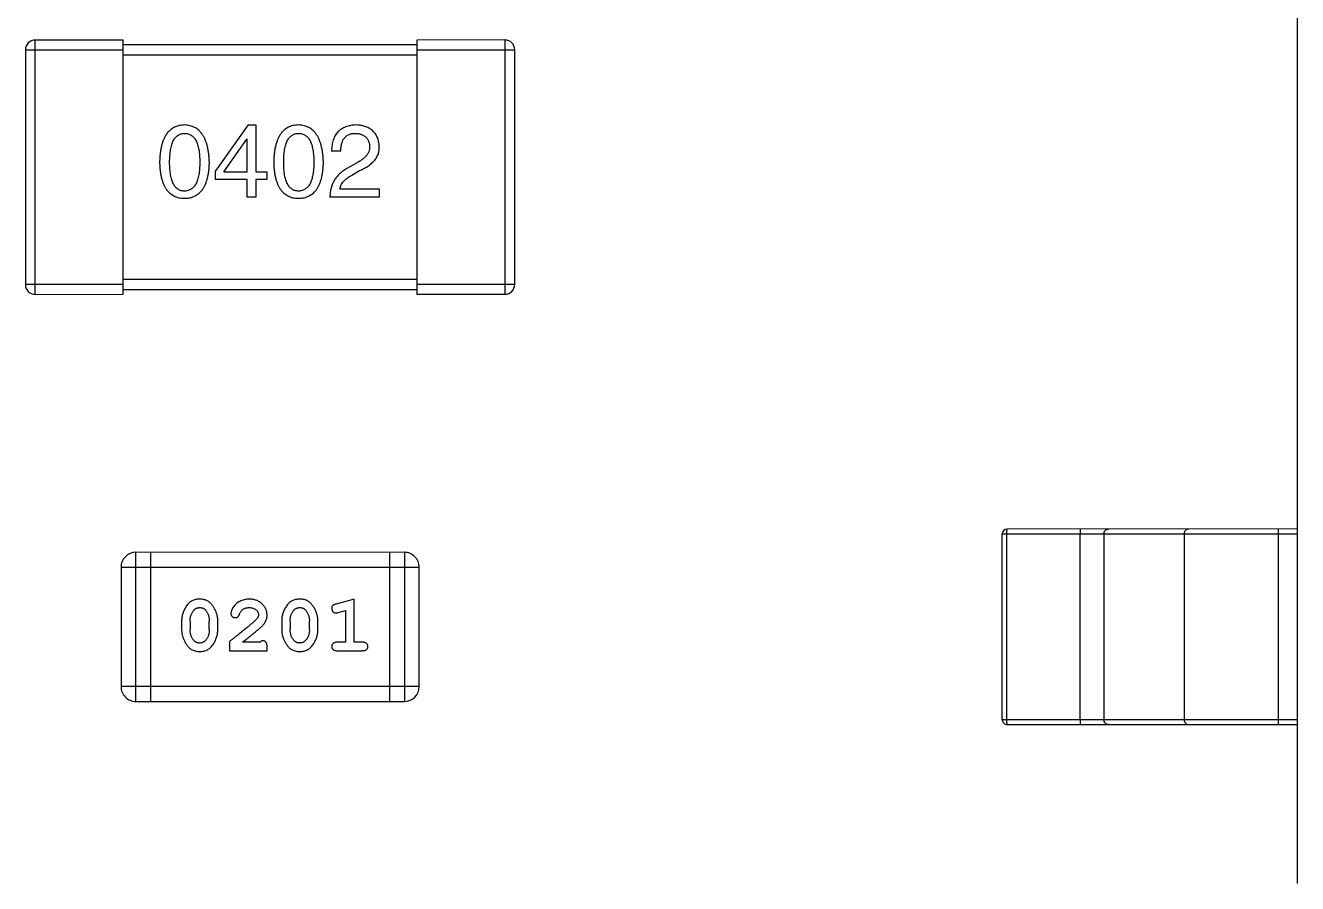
# Model space of a CAD drawing. Header units: millimetres. Extents: x 0 to 297, y 0 to 210.
# Drawn here: x 228.41 to 231.01, y 106.996 to 108.751 of the extents above; entities that cross this region are included whole.
import ezdxf

# ---------------------------------------------------------------- set-up
doc = ezdxf.new("R2010")
doc.units = ezdxf.units.MM
doc.layers.get('0').update_dxf_attribs({"linetype": 'CONTINUOUS'})

msp = doc.modelspace()

# ---------------------------------------------------------------- linework, layer by layer
at = {"color": 7, "linetype": 'Continuous'}
for p, q in [((231.0104, 106.9959), (231.0101, 109.9459)), ((228.6104, 108.7207), (228.4304, 108.7206)), ((228.4304, 108.2006), (228.4304, 108.7206)), ((228.6104, 108.2007), (228.6104, 108.7207)), ((229.2104, 108.7107), (228.6104, 108.7107)), ((229.3904, 108.7208), (229.2104, 108.7207)), ((229.2104, 108.7207), (229.2104, 108.2007)), ((229.3904, 108.7208), (229.3904, 108.2008)), ((228.4104, 108.7006), (228.6104, 108.7007)), ((228.4104, 108.7006), (228.4104, 108.2206)), ((228.6104, 108.6907), (229.2104, 108.6907)), ((229.2104, 108.7007), (229.4104, 108.7008)), ((229.4104, 108.2208), (229.4104, 108.7008)), ((228.8659, 108.547), (228.7987, 108.4535)), ((228.8659, 108.547), (228.8815, 108.547)), ((228.8815, 108.547), (228.8815, 108.4511)), ((228.8159, 108.4511), (228.8627, 108.5183)), ((228.8635, 108.5183), (228.8627, 108.5183)), ((228.8635, 108.4511), (228.8635, 108.5183)), ((229.0548, 108.4937), (229.036, 108.4937)), ((228.7987, 108.4355), (228.7987, 108.4535)), ((228.8159, 108.4511), (228.8635, 108.4511)), ((228.8815, 108.4511), (228.9037, 108.4511)), ((228.9037, 108.4511), (228.9037, 108.4355)), ((229.0868, 108.4691), (229.0671, 108.4577)), ((229.0778, 108.4445), (229.0934, 108.4536)), ((228.8635, 108.4355), (228.7987, 108.4355)), ((228.8635, 108.3994), (228.8635, 108.4355)), ((228.9037, 108.4355), (228.8815, 108.4355)), ((228.8815, 108.4355), (228.8815, 108.3994)), ((228.8815, 108.3994), (228.8635, 108.3994)), ((229.1335, 108.3995), (229.0327, 108.3995)), ((229.0532, 108.4167), (229.1335, 108.4167)), ((229.1335, 108.4167), (229.1335, 108.3995)), ((228.6104, 108.2207), (228.4104, 108.2206)), ((229.2104, 108.2307), (228.6104, 108.2307)), ((229.4104, 108.2208), (229.2104, 108.2207)), ((228.4304, 108.2006), (228.6104, 108.2007)), ((228.6104, 108.2107), (229.2104, 108.2107)), ((229.2104, 108.2007), (229.3904, 108.2008)), ((230.4069, 107.7108), (231.0103, 107.7109)), ((230.407, 107.3308), (230.4069, 107.7108)), ((230.4165, 107.3308), (230.4164, 107.7108)), ((231.0103, 107.7209), (230.4169, 107.7208)), ((230.5659, 107.3308), (230.5659, 107.7108)), ((230.6147, 107.7108), (230.6147, 107.3308)), ((230.7787, 107.7108), (230.7788, 107.3308)), ((230.9714, 107.3209), (230.9714, 107.7209)), ((229.1848, 107.6732), (228.6362, 107.6731)), ((228.6362, 107.3683), (228.6362, 107.6731)), ((228.6667, 107.3683), (228.6667, 107.6731)), ((229.1543, 107.6732), (229.1544, 107.3684)), ((229.1848, 107.6732), (229.1849, 107.3684)), ((228.6057, 107.6427), (229.2153, 107.6427)), ((228.6057, 107.6427), (228.6057, 107.3988)), ((229.2153, 107.3989), (229.2153, 107.6427)), ((229.082, 107.5774), (229.0454, 107.5675)), ((229.082, 107.4893), (229.082, 107.5774)), ((229.0497, 107.5501), (229.0647, 107.5543)), ((229.0647, 107.5543), (229.0647, 107.4893)), ((228.7296, 107.5328), (228.7296, 107.515)), ((228.7469, 107.5325), (228.7469, 107.5153)), ((228.7862, 107.5153), (228.7862, 107.5325)), ((228.8035, 107.515), (228.8035, 107.5328)), ((228.9341, 107.5328), (228.9341, 107.5151)), ((228.9514, 107.5325), (228.9514, 107.5153)), ((228.9907, 107.5153), (228.9907, 107.5325)), ((229.008, 107.5151), (229.008, 107.5328)), ((228.8271, 107.4909), (228.8271, 107.472)), ((228.8901, 107.4893), (228.8539, 107.4893)), ((229.0647, 107.4893), (229.0474, 107.4893)), ((229.0993, 107.4893), (229.082, 107.4893)), ((228.8271, 107.472), (228.9042, 107.472)), ((228.9042, 107.472), (228.9042, 107.4799)), ((229.0474, 107.472), (229.0993, 107.472)), ((229.2153, 107.3989), (228.6057, 107.3988)), ((228.6362, 107.3683), (229.1849, 107.3684)), ((231.0104, 107.3309), (230.407, 107.3308)), ((230.417, 107.3208), (231.0104, 107.3209))]:
    msp.add_line(p, q, dxfattribs=at)
for centre, radius, start, end in [((228.4304, 108.7006), 0.02, 90.0074, 180.0074), ((229.3904, 108.7008), 0.02, 0.0074, 90.0074), ((228.4304, 108.2206), 0.02, 180.0074, 270.0074), ((229.3904, 108.2208), 0.02, 270.0074, 0.0074), ((230.4169, 107.7108), 0.01, 90.0074, 180.0074), ((228.6362, 107.6427), 0.0305, 90.0074, 180.0074), ((229.1848, 107.6427), 0.0305, 0.0074, 90.0074), ((228.6362, 107.3988), 0.0305, 180.0074, 270.0074), ((229.1848, 107.3989), 0.0305, 270.0074, 0.0074), ((230.417, 107.3308), 0.01, 180.0074, 270.0074)]:
    msp.add_arc(centre, radius, start, end, dxfattribs=at)
for points, knots in [([(228.7354, 108.547), (228.7334, 108.5469), (228.7296, 108.5467), (228.7239, 108.5457), (228.7187, 108.5441), (228.7138, 108.542), (228.7092, 108.5392), (228.7051, 108.5359), (228.7014, 108.532), (228.698, 108.5275), (228.695, 108.5224), (228.6924, 108.5167), (228.6901, 108.5104), (228.6883, 108.5036), (228.6868, 108.4962), (228.6857, 108.4882), (228.6849, 108.4797), (228.6847, 108.4738), (228.6846, 108.4707)], [0, 0, 0, 0, 0.057911, 0.113262, 0.165956, 0.217443, 0.268511, 0.319665, 0.372, 0.426129, 0.483365, 0.543779, 0.607756, 0.676562, 0.749704, 0.827713, 0.911177, 1, 1, 1, 1]), ([(228.7051, 108.4707), (228.7051, 108.4731), (228.7052, 108.4777), (228.7055, 108.4844), (228.7061, 108.4907), (228.7069, 108.4964), (228.708, 108.5017), (228.7092, 108.5066), (228.7108, 108.511), (228.7126, 108.5149), (228.7146, 108.5184), (228.7168, 108.5215), (228.7194, 108.524), (228.7221, 108.5261), (228.7251, 108.5278), (228.7283, 108.5289), (228.7318, 108.5296), (228.7342, 108.5297), (228.7354, 108.5297)], [0, 0, 0, 0, 0.096452, 0.187278, 0.271765, 0.350519, 0.423437, 0.491321, 0.554011, 0.612224, 0.666281, 0.717003, 0.764884, 0.811423, 0.856783, 0.902993, 0.950236, 1, 1, 1, 1]), ([(228.7863, 108.4707), (228.7861, 108.4737), (228.7859, 108.4796), (228.785, 108.4881), (228.7838, 108.496), (228.7823, 108.5033), (228.7804, 108.5101), (228.7781, 108.5163), (228.7755, 108.522), (228.7724, 108.5271), (228.7691, 108.5316), (228.7653, 108.5355), (228.7612, 108.5389), (228.7568, 108.5417), (228.7519, 108.5439), (228.7468, 108.5455), (228.7412, 108.5466), (228.7374, 108.5468), (228.7354, 108.547)], [0, 0, 0, 0, 0.088475, 0.171606, 0.249595, 0.322626, 0.391327, 0.455765, 0.516374, 0.573675, 0.628522, 0.681161, 0.732559, 0.783563, 0.83504, 0.887639, 0.942585, 1, 1, 1, 1]), ([(228.7354, 108.5297), (228.7367, 108.5297), (228.7391, 108.5296), (228.7427, 108.5289), (228.746, 108.5278), (228.7491, 108.5261), (228.7519, 108.524), (228.7545, 108.5215), (228.7568, 108.5184), (228.7589, 108.5149), (228.7607, 108.511), (228.7623, 108.5066), (228.7636, 108.5017), (228.7647, 108.4964), (228.7656, 108.4907), (228.7662, 108.4844), (228.7665, 108.4777), (228.7666, 108.4731), (228.7666, 108.4707)], [0, 0, 0, 0, 0.050604, 0.098688, 0.145699, 0.191791, 0.238625, 0.286717, 0.337546, 0.391814, 0.449755, 0.512106, 0.579685, 0.652048, 0.730262, 0.814146, 0.904281, 1, 1, 1, 1]), ([(228.9686, 108.547), (228.9666, 108.5469), (228.9627, 108.5467), (228.9571, 108.5458), (228.9518, 108.5441), (228.9469, 108.542), (228.9424, 108.5393), (228.9383, 108.5359), (228.9345, 108.532), (228.9312, 108.5275), (228.9281, 108.5224), (228.9256, 108.5167), (228.9233, 108.5105), (228.9215, 108.5037), (228.9199, 108.4963), (228.9188, 108.4883), (228.9181, 108.4797), (228.9179, 108.4738), (228.9178, 108.4707)], [0, 0, 0, 0, 0.057911, 0.113262, 0.165956, 0.217443, 0.268511, 0.319665, 0.372, 0.426129, 0.483365, 0.543779, 0.607756, 0.676562, 0.749704, 0.827713, 0.911177, 1, 1, 1, 1]), ([(228.9383, 108.4708), (228.9383, 108.4731), (228.9383, 108.4777), (228.9387, 108.4844), (228.9393, 108.4907), (228.94, 108.4965), (228.9412, 108.5018), (228.9424, 108.5066), (228.944, 108.511), (228.9457, 108.515), (228.9477, 108.5184), (228.95, 108.5215), (228.9525, 108.524), (228.9552, 108.5262), (228.9582, 108.5278), (228.9615, 108.529), (228.965, 108.5296), (228.9674, 108.5297), (228.9686, 108.5298)], [0, 0, 0, 0, 0.096452, 0.187278, 0.271765, 0.350519, 0.423437, 0.491321, 0.554011, 0.612224, 0.666281, 0.717003, 0.764884, 0.811423, 0.856783, 0.902993, 0.950236, 1, 1, 1, 1]), ([(229.0194, 108.4708), (229.0193, 108.4738), (229.019, 108.4796), (229.0182, 108.4881), (229.017, 108.496), (229.0154, 108.5034), (229.0135, 108.5101), (229.0112, 108.5164), (229.0086, 108.522), (229.0056, 108.5271), (229.0022, 108.5316), (228.9985, 108.5356), (228.9944, 108.5389), (228.9899, 108.5417), (228.9851, 108.5439), (228.9799, 108.5456), (228.9744, 108.5466), (228.9705, 108.5469), (228.9686, 108.547)], [0, 0, 0, 0, 0.088475, 0.171606, 0.249595, 0.322626, 0.391327, 0.455765, 0.516374, 0.573675, 0.628522, 0.681161, 0.732559, 0.783563, 0.83504, 0.887639, 0.942585, 1, 1, 1, 1]), ([(228.9686, 108.5298), (228.9698, 108.5297), (228.9723, 108.5296), (228.9759, 108.529), (228.9792, 108.5278), (228.9823, 108.5262), (228.9851, 108.524), (228.9877, 108.5215), (228.99, 108.5184), (228.9921, 108.515), (228.9939, 108.511), (228.9955, 108.5066), (228.9968, 108.5018), (228.9979, 108.4965), (228.9987, 108.4907), (228.9993, 108.4845), (228.9997, 108.4778), (228.9997, 108.4731), (228.9997, 108.4708)], [0, 0, 0, 0, 0.050604, 0.098688, 0.145699, 0.191791, 0.238625, 0.286717, 0.337546, 0.391814, 0.449755, 0.512106, 0.579685, 0.652048, 0.730262, 0.814146, 0.904281, 1, 1, 1, 1]), ([(229.0868, 108.547), (229.0848, 108.5469), (229.0808, 108.5467), (229.0751, 108.5459), (229.0698, 108.5447), (229.0649, 108.5432), (229.0604, 108.5412), (229.0562, 108.5388), (229.0524, 108.5361), (229.049, 108.5329), (229.046, 108.5294), (229.0434, 108.5254), (229.0412, 108.5211), (229.0394, 108.5164), (229.0379, 108.5113), (229.0369, 108.5058), (229.0362, 108.4999), (229.0361, 108.4958), (229.036, 108.4937)], [0, 0, 0, 0, 0.07282, 0.141057, 0.2062, 0.267672, 0.326735, 0.383519, 0.439188, 0.494454, 0.549628, 0.605958, 0.66397, 0.72402, 0.787502, 0.854127, 0.925065, 1, 1, 1, 1]), ([(229.0548, 108.4937), (229.0549, 108.4952), (229.055, 108.498), (229.0554, 108.5021), (229.056, 108.5059), (229.0569, 108.5094), (229.058, 108.5127), (229.0593, 108.5157), (229.0608, 108.5184), (229.0626, 108.5208), (229.0645, 108.5229), (229.0667, 108.5248), (229.0691, 108.5263), (229.0717, 108.5276), (229.0746, 108.5286), (229.0776, 108.5293), (229.0809, 108.5297), (229.0832, 108.5298), (229.0843, 108.5298)], [0, 0, 0, 0, 0.082594, 0.15978, 0.232961, 0.301462, 0.365595, 0.426678, 0.484662, 0.540809, 0.595146, 0.648401, 0.702272, 0.757102, 0.813447, 0.872233, 0.934055, 1, 1, 1, 1]), ([(229.0843, 108.5298), (229.0855, 108.5297), (229.0877, 108.5296), (229.0908, 108.5293), (229.0938, 108.5286), (229.0966, 108.5279), (229.0992, 108.5269), (229.1016, 108.5258), (229.1037, 108.5244), (229.1057, 108.5229), (229.1074, 108.5211), (229.109, 108.5192), (229.1103, 108.517), (229.1114, 108.5147), (229.1123, 108.5122), (229.1131, 108.5095), (229.1136, 108.5066), (229.1138, 108.5046), (229.1138, 108.5036)], [0, 0, 0, 0, 0.076112, 0.148436, 0.216883, 0.281466, 0.34298, 0.402356, 0.459881, 0.51546, 0.571111, 0.62658, 0.683162, 0.741007, 0.801404, 0.863825, 0.930544, 1, 1, 1, 1]), ([(229.1335, 108.5027), (229.1334, 108.5044), (229.1331, 108.5077), (229.1323, 108.5125), (229.1312, 108.517), (229.1297, 108.5212), (229.128, 108.525), (229.1259, 108.5286), (229.1234, 108.5318), (229.1207, 108.5348), (229.1175, 108.5374), (229.1141, 108.5397), (229.1104, 108.5417), (229.1063, 108.5434), (229.1019, 108.5448), (229.0971, 108.5459), (229.0921, 108.5466), (229.0886, 108.5469), (229.0868, 108.547)], [0, 0, 0, 0, 0.070688, 0.137741, 0.201612, 0.262778, 0.321223, 0.378455, 0.434411, 0.490146, 0.546362, 0.603392, 0.662208, 0.723401, 0.787372, 0.85442, 0.925153, 1, 1, 1, 1]), ([(229.1138, 108.5036), (229.1139, 108.5028), (229.114, 108.5011), (229.1138, 108.4987), (229.1134, 108.4964), (229.1128, 108.494), (229.1119, 108.4917), (229.1108, 108.4895), (229.1095, 108.4872), (229.1079, 108.4851), (229.1061, 108.4829), (229.104, 108.4808), (229.1017, 108.4788), (229.0992, 108.4768), (229.0965, 108.4748), (229.0935, 108.4728), (229.0902, 108.4709), (229.088, 108.4697), (229.0868, 108.4691)], [0, 0, 0, 0, 0.052237, 0.103888, 0.155485, 0.207395, 0.259864, 0.31356, 0.369176, 0.4266, 0.486836, 0.550048, 0.61567, 0.685271, 0.75824, 0.834614, 0.915635, 1, 1, 1, 1]), ([(229.0934, 108.4536), (229.0951, 108.4543), (229.0984, 108.4559), (229.1031, 108.4584), (229.1075, 108.4609), (229.1115, 108.4636), (229.1152, 108.4664), (229.1186, 108.4692), (229.1216, 108.4722), (229.1243, 108.4752), (229.1267, 108.4783), (229.1287, 108.4816), (229.1303, 108.4849), (229.1317, 108.4883), (229.1327, 108.4918), (229.1333, 108.4954), (229.1336, 108.499), (229.1336, 108.5015), (229.1335, 108.5027)], [0, 0, 0, 0, 0.082731, 0.161257, 0.236138, 0.307554, 0.375712, 0.440848, 0.502916, 0.562567, 0.619798, 0.675716, 0.73039, 0.78386, 0.837315, 0.890547, 0.944917, 1, 1, 1, 1]), ([(228.6846, 108.4707), (228.6847, 108.4678), (228.6849, 108.4621), (228.6857, 108.4538), (228.6868, 108.446), (228.6883, 108.4389), (228.6902, 108.4323), (228.6924, 108.4262), (228.695, 108.4207), (228.698, 108.4158), (228.7014, 108.4114), (228.7051, 108.4076), (228.7093, 108.4044), (228.7138, 108.4018), (228.7187, 108.3997), (228.7239, 108.3982), (228.7296, 108.3972), (228.7335, 108.397), (228.7354, 108.397)], [0, 0, 0, 0, 0.087693, 0.170223, 0.247496, 0.319826, 0.387768, 0.451403, 0.511459, 0.568358, 0.622671, 0.675251, 0.726739, 0.778422, 0.830759, 0.884394, 0.940865, 1, 1, 1, 1]), ([(228.7354, 108.4117), (228.7342, 108.4118), (228.7318, 108.4119), (228.7283, 108.4125), (228.7251, 108.4137), (228.7221, 108.4154), (228.7194, 108.4174), (228.7168, 108.42), (228.7146, 108.423), (228.7126, 108.4265), (228.7108, 108.4305), (228.7093, 108.4348), (228.708, 108.4397), (228.7069, 108.445), (228.7061, 108.4508), (228.7055, 108.457), (228.7052, 108.4637), (228.7051, 108.4683), (228.7051, 108.4707)], [0, 0, 0, 0, 0.049766, 0.097012, 0.143225, 0.188786, 0.235079, 0.282962, 0.333687, 0.387747, 0.445963, 0.508657, 0.576545, 0.649868, 0.72822, 0.812712, 0.903543, 1, 1, 1, 1]), ([(228.7354, 108.397), (228.7374, 108.397), (228.7413, 108.3972), (228.7469, 108.3982), (228.7522, 108.3997), (228.7571, 108.4018), (228.7616, 108.4044), (228.7658, 108.4076), (228.7695, 108.4114), (228.7729, 108.4158), (228.7759, 108.4208), (228.7785, 108.4262), (228.7807, 108.4323), (228.7826, 108.4389), (228.7841, 108.446), (228.7852, 108.4538), (228.786, 108.4621), (228.7862, 108.4678), (228.7863, 108.4707)], [0, 0, 0, 0, 0.059134, 0.115603, 0.169236, 0.221572, 0.273254, 0.32474, 0.377319, 0.431815, 0.488555, 0.548609, 0.612242, 0.680182, 0.75251, 0.829782, 0.91231, 1, 1, 1, 1]), ([(228.7666, 108.4707), (228.7666, 108.4684), (228.7665, 108.4638), (228.7662, 108.4572), (228.7656, 108.4511), (228.7647, 108.4453), (228.7636, 108.4401), (228.7623, 108.4352), (228.7607, 108.4309), (228.7589, 108.4269), (228.7568, 108.4234), (228.7545, 108.4204), (228.752, 108.4178), (228.7491, 108.4157), (228.7461, 108.414), (228.7427, 108.4127), (228.7392, 108.4119), (228.7367, 108.4118), (228.7354, 108.4117)], [0, 0, 0, 0, 0.094834, 0.184067, 0.267029, 0.344713, 0.417334, 0.484367, 0.546941, 0.604717, 0.65953, 0.710539, 0.759381, 0.806382, 0.853027, 0.900623, 0.949121, 1, 1, 1, 1]), ([(228.9178, 108.4707), (228.9179, 108.4678), (228.9181, 108.4621), (228.9188, 108.4538), (228.9199, 108.4461), (228.9215, 108.4389), (228.9233, 108.4323), (228.9256, 108.4263), (228.9282, 108.4208), (228.9312, 108.4159), (228.9345, 108.4115), (228.9383, 108.4077), (228.9424, 108.4044), (228.9469, 108.4018), (228.9518, 108.3997), (228.9571, 108.3982), (228.9627, 108.3973), (228.9666, 108.3971), (228.9686, 108.397)], [0, 0, 0, 0, 0.087693, 0.170223, 0.247496, 0.319826, 0.387768, 0.451403, 0.511459, 0.568358, 0.622671, 0.675251, 0.726739, 0.778422, 0.830759, 0.884394, 0.940865, 1, 1, 1, 1]), ([(228.9686, 108.4117), (228.9674, 108.4118), (228.965, 108.4119), (228.9615, 108.4126), (228.9582, 108.4137), (228.9553, 108.4154), (228.9525, 108.4175), (228.95, 108.42), (228.9477, 108.4231), (228.9457, 108.4266), (228.944, 108.4305), (228.9424, 108.4349), (228.9412, 108.4398), (228.9401, 108.4451), (228.9393, 108.4508), (228.9387, 108.4571), (228.9383, 108.4638), (228.9383, 108.4684), (228.9383, 108.4708)], [0, 0, 0, 0, 0.049766, 0.097012, 0.143225, 0.188786, 0.235079, 0.282962, 0.333687, 0.387747, 0.445963, 0.508657, 0.576545, 0.649868, 0.72822, 0.812712, 0.903543, 1, 1, 1, 1]), ([(228.9997, 108.4708), (228.9997, 108.4684), (228.9997, 108.4639), (228.9993, 108.4572), (228.9987, 108.4511), (228.9979, 108.4454), (228.9968, 108.4401), (228.9955, 108.4353), (228.9939, 108.4309), (228.9921, 108.427), (228.99, 108.4235), (228.9877, 108.4204), (228.9851, 108.4178), (228.9823, 108.4157), (228.9792, 108.414), (228.9759, 108.4127), (228.9723, 108.412), (228.9699, 108.4118), (228.9686, 108.4117)], [0, 0, 0, 0, 0.094834, 0.184067, 0.267029, 0.344713, 0.417334, 0.484367, 0.546941, 0.604717, 0.65953, 0.710539, 0.759381, 0.806382, 0.853027, 0.900623, 0.949121, 1, 1, 1, 1]), ([(228.9686, 108.397), (228.9706, 108.3971), (228.9745, 108.3973), (228.9801, 108.3982), (228.9853, 108.3997), (228.9902, 108.4018), (228.9948, 108.4045), (228.9989, 108.4077), (229.0027, 108.4115), (229.006, 108.4158), (229.009, 108.4208), (229.0116, 108.4263), (229.0139, 108.4323), (229.0157, 108.4389), (229.0172, 108.4461), (229.0183, 108.4538), (229.0191, 108.4621), (229.0193, 108.4678), (229.0194, 108.4708)], [0, 0, 0, 0, 0.059134, 0.115603, 0.169236, 0.221572, 0.273254, 0.32474, 0.377319, 0.431815, 0.488555, 0.548609, 0.612242, 0.680182, 0.75251, 0.829782, 0.91231, 1, 1, 1, 1]), ([(229.0671, 108.4577), (229.0658, 108.4569), (229.0631, 108.4554), (229.0593, 108.4529), (229.0557, 108.4502), (229.0524, 108.4473), (229.0493, 108.4443), (229.0465, 108.441), (229.044, 108.4377), (229.0417, 108.4341), (229.0396, 108.4304), (229.0379, 108.4265), (229.0363, 108.4224), (229.0351, 108.4181), (229.0341, 108.4137), (229.0334, 108.4091), (229.0329, 108.4043), (229.0328, 108.4011), (229.0327, 108.3995)], [0, 0, 0, 0, 0.065828, 0.130094, 0.192451, 0.254037, 0.313974, 0.373757, 0.433048, 0.492243, 0.551902, 0.611758, 0.672678, 0.734814, 0.798569, 0.863693, 0.930488, 1, 1, 1, 1]), ([(229.0532, 108.4167), (229.0535, 108.418), (229.054, 108.4206), (229.0556, 108.4244), (229.0578, 108.428), (229.0606, 108.4316), (229.064, 108.435), (229.068, 108.4383), (229.0727, 108.4416), (229.076, 108.4435), (229.0778, 108.4445)], [0, 0, 0, 0, 0.103034, 0.208166, 0.318255, 0.434664, 0.559728, 0.695394, 0.841708, 1, 1, 1, 1]), ([(230.4164, 107.7108), (230.4164, 107.7114), (230.4164, 107.7127), (230.4164, 107.7146), (230.4165, 107.7163), (230.4165, 107.7178), (230.4166, 107.7189), (230.4167, 107.7196), (230.4167, 107.72), (230.4168, 107.7203), (230.4168, 107.7206), (230.4169, 107.7207), (230.4169, 107.7208), (230.4169, 107.7208)], [0, 0, 0, 0, 0.193982, 0.380895, 0.552978, 0.703873, 0.827913, 0.878295, 0.920312, 0.953571, 0.977793, 0.992993, 1, 1, 1, 1]), ([(230.5664, 107.7208), (230.5664, 107.7208), (230.5663, 107.7207), (230.5663, 107.7206), (230.5662, 107.7204), (230.5662, 107.72), (230.5661, 107.7196), (230.5661, 107.7189), (230.566, 107.7178), (230.566, 107.7163), (230.5659, 107.7146), (230.5659, 107.7127), (230.5659, 107.7115), (230.5659, 107.7108)], [0, 0, 0, 0, 0.007007, 0.022207, 0.046429, 0.079688, 0.121705, 0.172087, 0.296127, 0.447022, 0.619105, 0.806018, 1, 1, 1, 1]), ([(230.6147, 107.7108), (230.6147, 107.7121), (230.6152, 107.7147), (230.6172, 107.718), (230.6203, 107.7203), (230.6228, 107.7208), (230.6241, 107.7208)], [0, 0, 0, 0, 0.257168, 0.51015, 0.757191, 1, 1, 1, 1]), ([(230.7881, 107.7208), (230.7869, 107.7208), (230.7844, 107.7203), (230.7813, 107.7181), (230.7792, 107.7147), (230.7787, 107.7121), (230.7787, 107.7108)], [0, 0, 0, 0, 0.242809, 0.48985, 0.742832, 1, 1, 1, 1]), ([(228.7664, 107.5774), (228.765, 107.5774), (228.7621, 107.5773), (228.7581, 107.5766), (228.7542, 107.5754), (228.7506, 107.5739), (228.7473, 107.5718), (228.7443, 107.5693), (228.7415, 107.5663), (228.739, 107.5629), (228.7368, 107.5593), (228.7349, 107.5556), (228.7333, 107.5519), (228.7319, 107.5482), (228.7309, 107.5444), (228.7301, 107.5405), (228.7297, 107.5367), (228.7296, 107.5341), (228.7296, 107.5328)], [0, 0, 0, 0, 0.06692, 0.130834, 0.19258, 0.252759, 0.312631, 0.373411, 0.436359, 0.501894, 0.568244, 0.632472, 0.69556, 0.757163, 0.818592, 0.878885, 0.939235, 1, 1, 1, 1]), ([(228.8035, 107.5328), (228.8035, 107.5339), (228.8035, 107.536), (228.8032, 107.5392), (228.8026, 107.5423), (228.802, 107.5454), (228.8011, 107.5485), (228.7999, 107.5515), (228.7986, 107.5545), (228.7971, 107.5573), (228.7955, 107.5601), (228.7939, 107.5626), (228.7923, 107.5649), (228.7906, 107.567), (228.7889, 107.5689), (228.7872, 107.5705), (228.7854, 107.572), (228.7831, 107.5735), (228.7799, 107.5751), (228.7757, 107.5764), (228.7712, 107.5772), (228.768, 107.5773), (228.7664, 107.5774)], [0, 0, 0, 0, 0.049855, 0.099516, 0.148482, 0.19758, 0.246804, 0.296268, 0.346517, 0.397047, 0.446826, 0.49336, 0.537801, 0.579207, 0.617974, 0.654833, 0.689171, 0.722088, 0.786392, 0.853518, 0.924186, 1, 1, 1, 1]), ([(228.8675, 107.5774), (228.8658, 107.5773), (228.8625, 107.5772), (228.8575, 107.5764), (228.8528, 107.5749), (228.8483, 107.573), (228.8442, 107.5705), (228.8405, 107.5676), (228.8374, 107.5644), (228.8349, 107.5608), (228.8329, 107.5573), (228.8314, 107.5539), (228.8305, 107.5509), (228.8303, 107.549), (228.8303, 107.5481)], [0, 0, 0, 0, 0.098286, 0.193983, 0.289056, 0.384352, 0.477435, 0.566197, 0.652355, 0.737986, 0.818188, 0.887401, 0.94802, 1, 1, 1, 1]), ([(228.9042, 107.5446), (228.9042, 107.5458), (228.9041, 107.548), (228.9036, 107.5512), (228.9028, 107.5543), (228.9017, 107.5573), (228.9002, 107.5601), (228.8984, 107.5628), (228.8963, 107.5654), (228.8939, 107.5679), (228.8913, 107.5701), (228.8884, 107.5721), (228.8854, 107.5737), (228.8822, 107.5751), (228.8788, 107.5761), (228.8752, 107.5769), (228.8714, 107.5773), (228.8689, 107.5774), (228.8675, 107.5774)], [0, 0, 0, 0, 0.060981, 0.120256, 0.178148, 0.236115, 0.293993, 0.352864, 0.413358, 0.476056, 0.539296, 0.602396, 0.665116, 0.728325, 0.792919, 0.859317, 0.928302, 1, 1, 1, 1]), ([(228.9709, 107.5774), (228.9695, 107.5774), (228.9667, 107.5773), (228.9626, 107.5766), (228.9587, 107.5755), (228.9552, 107.5739), (228.9519, 107.5718), (228.9488, 107.5693), (228.946, 107.5663), (228.9436, 107.563), (228.9414, 107.5594), (228.9394, 107.5557), (228.9378, 107.552), (228.9365, 107.5482), (228.9354, 107.5444), (228.9347, 107.5406), (228.9342, 107.5367), (228.9341, 107.5341), (228.9341, 107.5328)], [0, 0, 0, 0, 0.06692, 0.130834, 0.19258, 0.252759, 0.312631, 0.373411, 0.436359, 0.501894, 0.568244, 0.632472, 0.69556, 0.757163, 0.818592, 0.878885, 0.939235, 1, 1, 1, 1]), ([(229.008, 107.5328), (229.008, 107.5339), (229.008, 107.536), (229.0077, 107.5392), (229.0072, 107.5424), (229.0065, 107.5455), (229.0056, 107.5485), (229.0045, 107.5515), (229.0032, 107.5545), (229.0017, 107.5574), (229.0001, 107.5601), (228.9984, 107.5627), (228.9968, 107.565), (228.9951, 107.5671), (228.9934, 107.5689), (228.9917, 107.5706), (228.9899, 107.572), (228.9876, 107.5736), (228.9844, 107.5752), (228.9802, 107.5765), (228.9757, 107.5773), (228.9725, 107.5774), (228.9709, 107.5774)], [0, 0, 0, 0, 0.049855, 0.099516, 0.148482, 0.19758, 0.246804, 0.296268, 0.346517, 0.397047, 0.446826, 0.49336, 0.537801, 0.579207, 0.617974, 0.654833, 0.689171, 0.722088, 0.786392, 0.853518, 0.924186, 1, 1, 1, 1]), ([(229.0454, 107.5675), (229.0446, 107.5673), (229.043, 107.5668), (229.0409, 107.566), (229.0393, 107.5651), (229.0381, 107.564), (229.0373, 107.5629), (229.0368, 107.5615), (229.0364, 107.56), (229.0364, 107.5589), (229.0364, 107.5584)], [0, 0, 0, 0, 0.187321, 0.344927, 0.475328, 0.579604, 0.674244, 0.773631, 0.882025, 1, 1, 1, 1]), ([(228.7469, 107.5325), (228.7469, 107.5336), (228.747, 107.5356), (228.7473, 107.5387), (228.7479, 107.5416), (228.7487, 107.5444), (228.7497, 107.5471), (228.751, 107.5496), (228.7524, 107.5521), (228.7536, 107.5535), (228.7542, 107.5543)], [0, 0, 0, 0, 0.135446, 0.266257, 0.393419, 0.517936, 0.639137, 0.758785, 0.879345, 1, 1, 1, 1]), ([(228.7542, 107.5543), (228.7546, 107.5547), (228.7554, 107.5556), (228.7567, 107.5568), (228.7581, 107.5579), (228.7596, 107.5587), (228.7612, 107.5593), (228.7629, 107.5598), (228.7647, 107.56), (228.7659, 107.5601), (228.7665, 107.5601)], [0, 0, 0, 0, 0.13042, 0.256046, 0.378133, 0.498725, 0.620452, 0.742761, 0.869406, 1, 1, 1, 1]), ([(228.7665, 107.5601), (228.7671, 107.5601), (228.7684, 107.5601), (228.7702, 107.5598), (228.7719, 107.5594), (228.7735, 107.5588), (228.7749, 107.5581), (228.7763, 107.5571), (228.7776, 107.5561), (228.7783, 107.5552), (228.7787, 107.5548)], [0, 0, 0, 0, 0.138115, 0.270177, 0.397547, 0.520057, 0.63869, 0.757499, 0.878226, 1, 1, 1, 1]), ([(228.7787, 107.5548), (228.7793, 107.554), (228.7805, 107.5524), (228.782, 107.5499), (228.7833, 107.5472), (228.7844, 107.5445), (228.7852, 107.5416), (228.7858, 107.5387), (228.7862, 107.5356), (228.7862, 107.5336), (228.7862, 107.5325)], [0, 0, 0, 0, 0.125331, 0.248948, 0.371201, 0.494032, 0.616811, 0.742104, 0.868849, 1, 1, 1, 1]), ([(228.8303, 107.5481), (228.8303, 107.5475), (228.8304, 107.5465), (228.8309, 107.5449), (228.8317, 107.5434), (228.8329, 107.5421), (228.8342, 107.541), (228.8357, 107.5402), (228.8374, 107.5397), (228.8385, 107.5397), (228.8391, 107.5396)], [0, 0, 0, 0, 0.120856, 0.239483, 0.360995, 0.490166, 0.620982, 0.746416, 0.870253, 1, 1, 1, 1]), ([(228.8391, 107.5396), (228.8396, 107.5397), (228.8405, 107.5397), (228.8419, 107.54), (228.8432, 107.5404), (228.8443, 107.5411), (228.8453, 107.542), (228.8462, 107.5432), (228.847, 107.5446), (228.8474, 107.5457), (228.8476, 107.5462)], [0, 0, 0, 0, 0.127347, 0.246131, 0.359406, 0.470543, 0.586092, 0.711469, 0.847022, 1, 1, 1, 1]), ([(228.8476, 107.5462), (228.8479, 107.5471), (228.8485, 107.5488), (228.8497, 107.5511), (228.851, 107.5531), (228.852, 107.5542), (228.8525, 107.5547)], [0, 0, 0, 0, 0.285518, 0.544185, 0.781367, 1, 1, 1, 1]), ([(228.8525, 107.5547), (228.853, 107.5551), (228.854, 107.556), (228.8557, 107.5571), (228.8574, 107.558), (228.8592, 107.5588), (228.8611, 107.5594), (228.8632, 107.5598), (228.8653, 107.5601), (228.8667, 107.5601), (228.8674, 107.5601)], [0, 0, 0, 0, 0.121873, 0.243139, 0.363336, 0.485133, 0.607572, 0.734701, 0.864814, 1, 1, 1, 1]), ([(228.8674, 107.5601), (228.8688, 107.5601), (228.8715, 107.56), (228.8753, 107.5591), (228.8787, 107.5577), (228.8816, 107.5558), (228.8839, 107.5536), (228.8857, 107.5511), (228.8867, 107.5484), (228.8868, 107.5465), (228.8869, 107.5456)], [0, 0, 0, 0, 0.156344, 0.299348, 0.4327, 0.561, 0.682299, 0.791883, 0.89611, 1, 1, 1, 1]), ([(228.8869, 107.5456), (228.8869, 107.5448), (228.8867, 107.5432), (228.8858, 107.5407), (228.8842, 107.5382), (228.8829, 107.5367), (228.8821, 107.5359)], [0, 0, 0, 0, 0.212836, 0.442809, 0.70317, 1, 1, 1, 1]), ([(228.8875, 107.5163), (228.8883, 107.5171), (228.89, 107.5186), (228.8924, 107.5208), (228.8945, 107.5229), (228.8964, 107.5249), (228.898, 107.5268), (228.8993, 107.5286), (228.9005, 107.5302), (228.9016, 107.5323), (228.9027, 107.5348), (228.9036, 107.538), (228.9041, 107.5413), (228.9042, 107.5435), (228.9042, 107.5446)], [0, 0, 0, 0, 0.103002, 0.197728, 0.285279, 0.365235, 0.437224, 0.502446, 0.560545, 0.611446, 0.707576, 0.80349, 0.900532, 1, 1, 1, 1]), ([(228.9514, 107.5325), (228.9514, 107.5336), (228.9515, 107.5357), (228.9518, 107.5387), (228.9524, 107.5417), (228.9532, 107.5445), (228.9542, 107.5471), (228.9555, 107.5497), (228.9569, 107.5521), (228.9581, 107.5536), (228.9587, 107.5543)], [0, 0, 0, 0, 0.135446, 0.266257, 0.393419, 0.517936, 0.639137, 0.758785, 0.879345, 1, 1, 1, 1]), ([(228.9587, 107.5543), (228.9591, 107.5548), (228.9599, 107.5557), (228.9612, 107.5569), (228.9626, 107.5579), (228.9641, 107.5587), (228.9657, 107.5593), (228.9674, 107.5598), (228.9692, 107.5601), (228.9704, 107.5601), (228.971, 107.5601)], [0, 0, 0, 0, 0.13042, 0.256046, 0.378133, 0.498725, 0.620452, 0.742761, 0.869406, 1, 1, 1, 1]), ([(228.971, 107.5601), (228.9717, 107.5601), (228.9729, 107.5601), (228.9747, 107.5598), (228.9764, 107.5594), (228.978, 107.5588), (228.9795, 107.5581), (228.9808, 107.5572), (228.9821, 107.5561), (228.9828, 107.5552), (228.9832, 107.5548)], [0, 0, 0, 0, 0.138115, 0.270177, 0.397547, 0.520057, 0.63869, 0.757499, 0.878226, 1, 1, 1, 1]), ([(228.9832, 107.5548), (228.9838, 107.554), (228.985, 107.5524), (228.9865, 107.5499), (228.9878, 107.5473), (228.9889, 107.5445), (228.9897, 107.5416), (228.9903, 107.5387), (228.9907, 107.5357), (228.9907, 107.5336), (228.9907, 107.5325)], [0, 0, 0, 0, 0.125331, 0.248948, 0.371201, 0.494032, 0.616811, 0.742104, 0.868849, 1, 1, 1, 1]), ([(229.0364, 107.5584), (229.0364, 107.5578), (229.0364, 107.5565), (229.0369, 107.5548), (229.0376, 107.5532), (229.0386, 107.5518), (229.0399, 107.5506), (229.0412, 107.5497), (229.0427, 107.5492), (229.0437, 107.5491), (229.0443, 107.5491)], [0, 0, 0, 0, 0.138815, 0.27042, 0.39836, 0.52875, 0.654955, 0.771147, 0.884581, 1, 1, 1, 1]), ([(229.0443, 107.5491), (229.0446, 107.5491), (229.0453, 107.5492), (229.0466, 107.5494), (229.0481, 107.5497), (229.0491, 107.55), (229.0497, 107.5501)], [0, 0, 0, 0, 0.183151, 0.413144, 0.682305, 1, 1, 1, 1]), ([(228.7296, 107.515), (228.7296, 107.514), (228.7297, 107.5118), (228.73, 107.5086), (228.7304, 107.5055), (228.7311, 107.5024), (228.732, 107.4994), (228.7332, 107.4964), (228.7344, 107.4934), (228.7359, 107.4905), (228.7375, 107.4878), (228.7391, 107.4853), (228.7407, 107.483), (228.7424, 107.4808), (228.7441, 107.479), (228.7458, 107.4773), (228.7475, 107.4759), (228.7499, 107.4743), (228.7531, 107.4727), (228.7573, 107.4714), (228.7618, 107.4706), (228.765, 107.4705), (228.7666, 107.4704)], [0, 0, 0, 0, 0.049886, 0.09882, 0.148132, 0.19689, 0.246038, 0.295176, 0.345305, 0.395692, 0.445312, 0.491875, 0.535813, 0.577009, 0.616081, 0.652689, 0.687585, 0.720206, 0.785062, 0.85223, 0.923759, 1, 1, 1, 1]), ([(228.7546, 107.493), (228.7539, 107.4938), (228.7527, 107.4954), (228.7512, 107.4979), (228.7498, 107.5005), (228.7488, 107.5033), (228.7479, 107.5062), (228.7473, 107.5091), (228.747, 107.5122), (228.7469, 107.5142), (228.7469, 107.5153)], [0, 0, 0, 0, 0.124927, 0.248361, 0.370889, 0.492583, 0.61616, 0.741472, 0.869044, 1, 1, 1, 1]), ([(228.7666, 107.4704), (228.7681, 107.4705), (228.7709, 107.4705), (228.775, 107.4712), (228.7788, 107.4724), (228.7824, 107.474), (228.7857, 107.476), (228.7888, 107.4785), (228.7916, 107.4814), (228.794, 107.4848), (228.7962, 107.4884), (228.7982, 107.4921), (228.7998, 107.4958), (228.8012, 107.4996), (228.8022, 107.5034), (228.803, 107.5072), (228.8035, 107.5111), (228.8035, 107.5137), (228.8035, 107.515)], [0, 0, 0, 0, 0.067217, 0.131051, 0.19272, 0.252824, 0.312745, 0.373449, 0.436041, 0.501494, 0.567761, 0.632087, 0.695096, 0.757109, 0.817993, 0.878657, 0.939311, 1, 1, 1, 1]), ([(228.7862, 107.5153), (228.7862, 107.5142), (228.7862, 107.5122), (228.7858, 107.5091), (228.7853, 107.5062), (228.7844, 107.5034), (228.7835, 107.5007), (228.7822, 107.4982), (228.7807, 107.4958), (228.7796, 107.4943), (228.779, 107.4935)], [0, 0, 0, 0, 0.135449, 0.266263, 0.393429, 0.516942, 0.639128, 0.758779, 0.879341, 1, 1, 1, 1]), ([(228.8821, 107.5359), (228.8817, 107.5354), (228.8807, 107.5344), (228.8791, 107.5329), (228.8773, 107.5311), (228.8751, 107.5292), (228.8726, 107.5271), (228.8699, 107.5247), (228.8669, 107.5222), (228.8636, 107.5195), (228.86, 107.5166), (228.8561, 107.5135), (228.852, 107.5102), (228.8476, 107.5067), (228.8429, 107.503), (228.8379, 107.4992), (228.8326, 107.4951), (228.829, 107.4923), (228.8271, 107.4909)], [0, 0, 0, 0, 0.026647, 0.057942, 0.094152, 0.134806, 0.180631, 0.231142, 0.286385, 0.346321, 0.411439, 0.481035, 0.555329, 0.634592, 0.718826, 0.807759, 0.901393, 1, 1, 1, 1]), ([(228.8539, 107.4893), (228.8559, 107.4909), (228.8597, 107.4939), (228.8652, 107.4982), (228.8702, 107.5021), (228.8746, 107.5057), (228.8786, 107.5089), (228.882, 107.5117), (228.8849, 107.5141), (228.8867, 107.5157), (228.8875, 107.5163)], [0, 0, 0, 0, 0.176662, 0.337826, 0.484741, 0.617764, 0.73494, 0.837793, 0.926412, 1, 1, 1, 1]), ([(228.9341, 107.5151), (228.9341, 107.514), (228.9342, 107.5119), (228.9345, 107.5087), (228.935, 107.5055), (228.9357, 107.5025), (228.9365, 107.4994), (228.9377, 107.4964), (228.9389, 107.4934), (228.9404, 107.4906), (228.942, 107.4878), (228.9436, 107.4853), (228.9452, 107.483), (228.9469, 107.4809), (228.9486, 107.479), (228.9503, 107.4773), (228.952, 107.4759), (228.9544, 107.4743), (228.9576, 107.4727), (228.9618, 107.4714), (228.9663, 107.4706), (228.9695, 107.4705), (228.9712, 107.4704)], [0, 0, 0, 0, 0.049886, 0.09882, 0.148132, 0.19689, 0.246038, 0.295176, 0.345305, 0.395692, 0.445312, 0.491875, 0.535813, 0.577009, 0.616081, 0.652689, 0.687585, 0.720206, 0.785062, 0.85223, 0.923759, 1, 1, 1, 1]), ([(228.9591, 107.493), (228.9584, 107.4938), (228.9572, 107.4954), (228.9557, 107.498), (228.9543, 107.5006), (228.9533, 107.5033), (228.9525, 107.5062), (228.9518, 107.5091), (228.9515, 107.5122), (228.9514, 107.5143), (228.9514, 107.5153)], [0, 0, 0, 0, 0.124927, 0.248361, 0.370889, 0.492583, 0.61616, 0.741472, 0.869044, 1, 1, 1, 1]), ([(228.9712, 107.4704), (228.9726, 107.4705), (228.9754, 107.4706), (228.9795, 107.4713), (228.9833, 107.4724), (228.9869, 107.474), (228.9903, 107.476), (228.9933, 107.4785), (228.9961, 107.4815), (228.9985, 107.4849), (229.0007, 107.4885), (229.0027, 107.4921), (229.0044, 107.4959), (229.0057, 107.4996), (229.0067, 107.5034), (229.0075, 107.5073), (229.008, 107.5112), (229.008, 107.5138), (229.008, 107.5151)], [0, 0, 0, 0, 0.067217, 0.131051, 0.19272, 0.252824, 0.312745, 0.373449, 0.436041, 0.501494, 0.567761, 0.632087, 0.695096, 0.757109, 0.817993, 0.878657, 0.939311, 1, 1, 1, 1]), ([(228.9907, 107.5153), (228.9907, 107.5143), (228.9907, 107.5122), (228.9903, 107.5091), (228.9898, 107.5062), (228.989, 107.5034), (228.988, 107.5007), (228.9867, 107.4982), (228.9852, 107.4958), (228.9841, 107.4943), (228.9835, 107.4936)], [0, 0, 0, 0, 0.135449, 0.266263, 0.393429, 0.516942, 0.639128, 0.758779, 0.879341, 1, 1, 1, 1]), ([(228.7667, 107.4877), (228.7661, 107.4877), (228.7648, 107.4878), (228.763, 107.488), (228.7613, 107.4884), (228.7597, 107.489), (228.7582, 107.4898), (228.7569, 107.4907), (228.7556, 107.4918), (228.7549, 107.4926), (228.7546, 107.493)], [0, 0, 0, 0, 0.139844, 0.271849, 0.399162, 0.521619, 0.6402, 0.758957, 0.87828, 1, 1, 1, 1]), ([(228.779, 107.4935), (228.7786, 107.4931), (228.7778, 107.4922), (228.7765, 107.491), (228.775, 107.49), (228.7735, 107.4891), (228.7719, 107.4885), (228.7703, 107.4881), (228.7685, 107.4878), (228.7673, 107.4877), (228.7667, 107.4877)], [0, 0, 0, 0, 0.129853, 0.25607, 0.380154, 0.49978, 0.62208, 0.743277, 0.868791, 1, 1, 1, 1]), ([(228.8956, 107.4925), (228.8951, 107.4924), (228.8942, 107.4923), (228.8928, 107.4917), (228.8914, 107.4907), (228.8905, 107.4898), (228.8901, 107.4893)], [0, 0, 0, 0, 0.20611, 0.432681, 0.695597, 1, 1, 1, 1]), ([(228.9042, 107.4799), (228.9042, 107.4809), (228.9042, 107.4829), (228.9037, 107.4856), (228.9031, 107.4879), (228.902, 107.4896), (228.9007, 107.4909), (228.8992, 107.4918), (228.8974, 107.4924), (228.8962, 107.4924), (228.8956, 107.4925)], [0, 0, 0, 0, 0.1844, 0.34094, 0.473574, 0.586824, 0.690029, 0.789175, 0.890445, 1, 1, 1, 1]), ([(228.9712, 107.4877), (228.9706, 107.4878), (228.9693, 107.4878), (228.9675, 107.488), (228.9658, 107.4884), (228.9642, 107.489), (228.9628, 107.4898), (228.9614, 107.4907), (228.9602, 107.4918), (228.9594, 107.4926), (228.9591, 107.493)], [0, 0, 0, 0, 0.139844, 0.271849, 0.399162, 0.521619, 0.6402, 0.758957, 0.87828, 1, 1, 1, 1]), ([(228.9835, 107.4936), (228.9831, 107.4931), (228.9823, 107.4922), (228.981, 107.491), (228.9795, 107.49), (228.978, 107.4892), (228.9765, 107.4885), (228.9748, 107.4881), (228.973, 107.4878), (228.9718, 107.4878), (228.9712, 107.4877)], [0, 0, 0, 0, 0.129853, 0.25607, 0.380154, 0.49978, 0.62208, 0.743277, 0.868791, 1, 1, 1, 1]), ([(229.0474, 107.4893), (229.0465, 107.4893), (229.0448, 107.4893), (229.0425, 107.4888), (229.0405, 107.488), (229.039, 107.487), (229.0378, 107.4856), (229.037, 107.4842), (229.0365, 107.4825), (229.0364, 107.4813), (229.0364, 107.4807)], [0, 0, 0, 0, 0.169102, 0.317658, 0.446239, 0.563118, 0.671828, 0.776546, 0.884858, 1, 1, 1, 1]), ([(229.1103, 107.4807), (229.1103, 107.4813), (229.1102, 107.4825), (229.1097, 107.4842), (229.1089, 107.4857), (229.1077, 107.487), (229.1062, 107.4881), (229.1042, 107.4888), (229.1019, 107.4893), (229.1002, 107.4893), (229.0993, 107.4893)], [0, 0, 0, 0, 0.11517, 0.223509, 0.328254, 0.438012, 0.553651, 0.682263, 0.830856, 1, 1, 1, 1]), ([(229.0364, 107.4807), (229.0364, 107.4801), (229.0365, 107.4789), (229.037, 107.4772), (229.0378, 107.4757), (229.039, 107.4743), (229.0405, 107.4733), (229.0425, 107.4726), (229.0448, 107.4721), (229.0465, 107.472), (229.0474, 107.472)], [0, 0, 0, 0, 0.115051, 0.223278, 0.329269, 0.437893, 0.554681, 0.682591, 0.83103, 1, 1, 1, 1]), ([(229.0993, 107.472), (229.1002, 107.4721), (229.1019, 107.4721), (229.1042, 107.4726), (229.1062, 107.4733), (229.1077, 107.4744), (229.1089, 107.4757), (229.1097, 107.4772), (229.1102, 107.4789), (229.1103, 107.4801), (229.1103, 107.4807)], [0, 0, 0, 0, 0.169012, 0.317488, 0.445429, 0.560977, 0.67065, 0.776666, 0.88492, 1, 1, 1, 1]), ([(230.417, 107.3208), (230.417, 107.3208), (230.4169, 107.3209), (230.4169, 107.321), (230.4168, 107.3213), (230.4168, 107.3216), (230.4167, 107.322), (230.4167, 107.3227), (230.4166, 107.3238), (230.4165, 107.3253), (230.4165, 107.327), (230.4165, 107.3289), (230.4165, 107.3301), (230.4165, 107.3308)], [0, 0, 0, 0, 0.007007, 0.022207, 0.046429, 0.079688, 0.121705, 0.172087, 0.296127, 0.447022, 0.619105, 0.806018, 1, 1, 1, 1]), ([(230.5659, 107.3308), (230.5659, 107.3302), (230.5659, 107.3289), (230.566, 107.327), (230.566, 107.3253), (230.5661, 107.3238), (230.5661, 107.3227), (230.5662, 107.322), (230.5662, 107.3216), (230.5663, 107.3213), (230.5663, 107.321), (230.5664, 107.3209), (230.5664, 107.3208), (230.5664, 107.3208)], [0, 0, 0, 0, 0.193982, 0.380895, 0.552978, 0.703873, 0.827913, 0.878295, 0.920312, 0.953571, 0.977793, 0.992993, 1, 1, 1, 1]), ([(230.6241, 107.3208), (230.6229, 107.3208), (230.6204, 107.3214), (230.6173, 107.3236), (230.6152, 107.3269), (230.6147, 107.3295), (230.6147, 107.3308)], [0, 0, 0, 0, 0.242809, 0.48985, 0.742832, 1, 1, 1, 1]), ([(230.7788, 107.3308), (230.7788, 107.3295), (230.7793, 107.3269), (230.7813, 107.3236), (230.7845, 107.3214), (230.787, 107.3208), (230.7882, 107.3208)], [0, 0, 0, 0, 0.257168, 0.51015, 0.757191, 1, 1, 1, 1])]:
    msp.add_open_spline(points, degree=3, knots=knots, dxfattribs=at)

doc.saveas('drawing.dxf')
